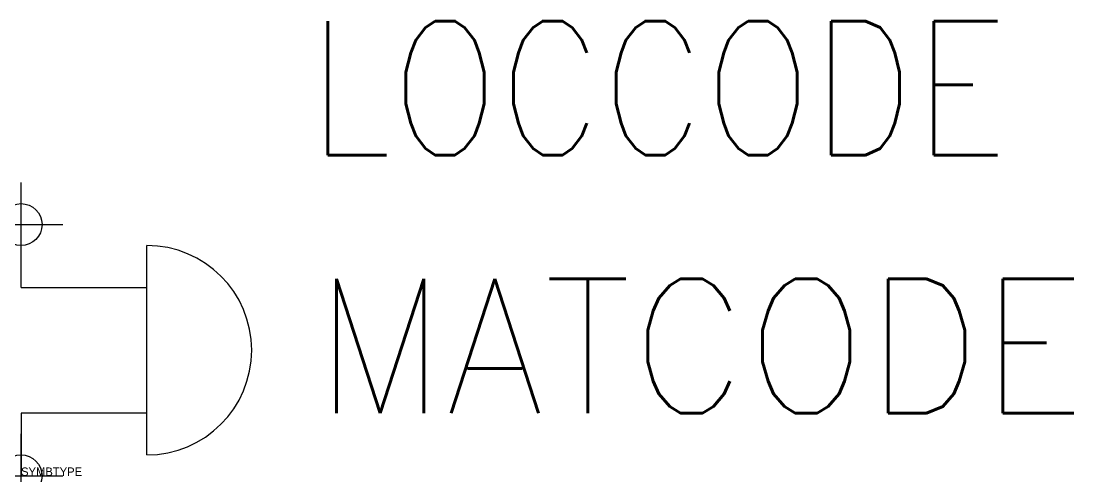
# Model space of a CAD drawing. Extents: x 105 to 130.1, y 210 to 220.9.
import ezdxf

# ---------------------------------------------------------------- set-up
doc = ezdxf.new("R2010")
doc.units = 0
doc.header["$MEASUREMENT"] = 0
doc.header["$PDMODE"] = 34
doc.linetypes.add('DASHED', pattern=[19.05, 12.7, -6.35])
doc.layers.get('0').update_dxf_attribs({"linetype": 'CONTINUOUS'})
for name, color, linetype in [('1', 8, 'CONTINUOUS'), ('11', 30, 'DASHED'), ('12', 30, 'DASHED'), ('3', 30, 'CONTINUOUS'), ('C', 7, 'CONTINUOUS')]:
    doc.layers.add(name, color=color, linetype=linetype)
doc.styles.add('DINY', font='SIMPLEX', dxfattribs={"width": 0.95})
doc.styles.add('ROMANS', font='ROMANS.SHX')

msp = doc.modelspace()

# ---------------------------------------------------------------- linework, layer by layer
at = {"layer": '1'}
for p, q in [((105, 214.5), (105, 216)), ((105, 214.5), (108, 214.5)), ((105, 211.5), (105, 210)), ((108, 211.5), (105, 211.5))]:
    msp.add_line(p, q, dxfattribs=at)
at = {"layer": '3'}
msp.add_line((108, 210.5), (108, 215.5), dxfattribs=at)
msp.add_arc((108, 213), 2.5, 270, 90, dxfattribs=at)
at = {"layer": 'C', "color": 1}
msp.add_point((105, 216), dxfattribs=at)
at = {"layer": 'C', "color": 2}
msp.add_point((105, 210), dxfattribs=at)

# ---------------------------------------------------------------- texts
at = {"flags": 1}
msp.add_attdef('SYMBTYPE', (105, 210), 'HL', height=0.2, dxfattribs=at)
at = {"layer": '11', "style": 'ROMANS', "width": 0.85}
msp.add_attdef('LOCCODE', (111.848, 217.659), '', height=3.2, dxfattribs=at)
at = {"layer": '12', "style": 'DINY', "width": 0.95}
msp.add_attdef('MATCODE', (112, 211.5), '', height=3.2, dxfattribs=at)

doc.saveas('drawing.dxf')
